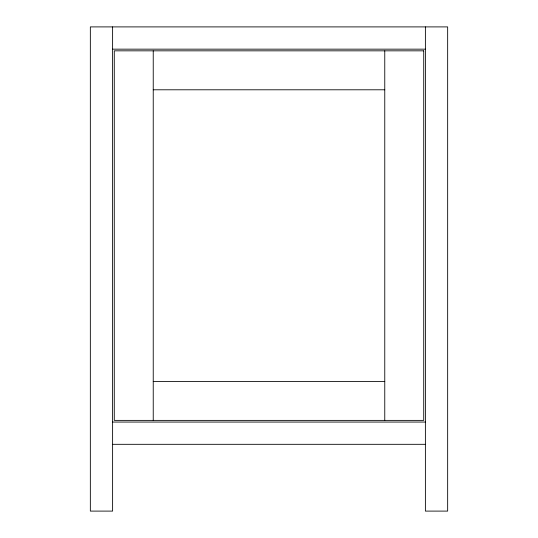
<?xml version="1.0" encoding="UTF-8"?>
<svg xmlns="http://www.w3.org/2000/svg" width="538" height="538" viewBox="0 0 538 538"><rect width="100%" height="100%" fill="white"/><g stroke="black" fill="none" stroke-linecap="round" stroke-linejoin="round"><path stroke-width="0.81" d="M112.61 49.16L425.39 49.16M153.236 89.792L384.764 89.792M153.236 381.422L384.764 381.422M112.61 422.054L425.39 422.054M112.61 444.314L425.39 444.314M425.39 26.9L425.39 511.1L447.656 511.1L447.656 26.9L90.344 26.9L90.344 511.1L112.61 511.1L112.61 26.9M384.764 50.834L384.764 420.38M153.236 50.834L153.236 420.38M423.722 50.834L114.278 50.834L114.278 420.38L423.722 420.38L423.722 50.834"/></g></svg>
